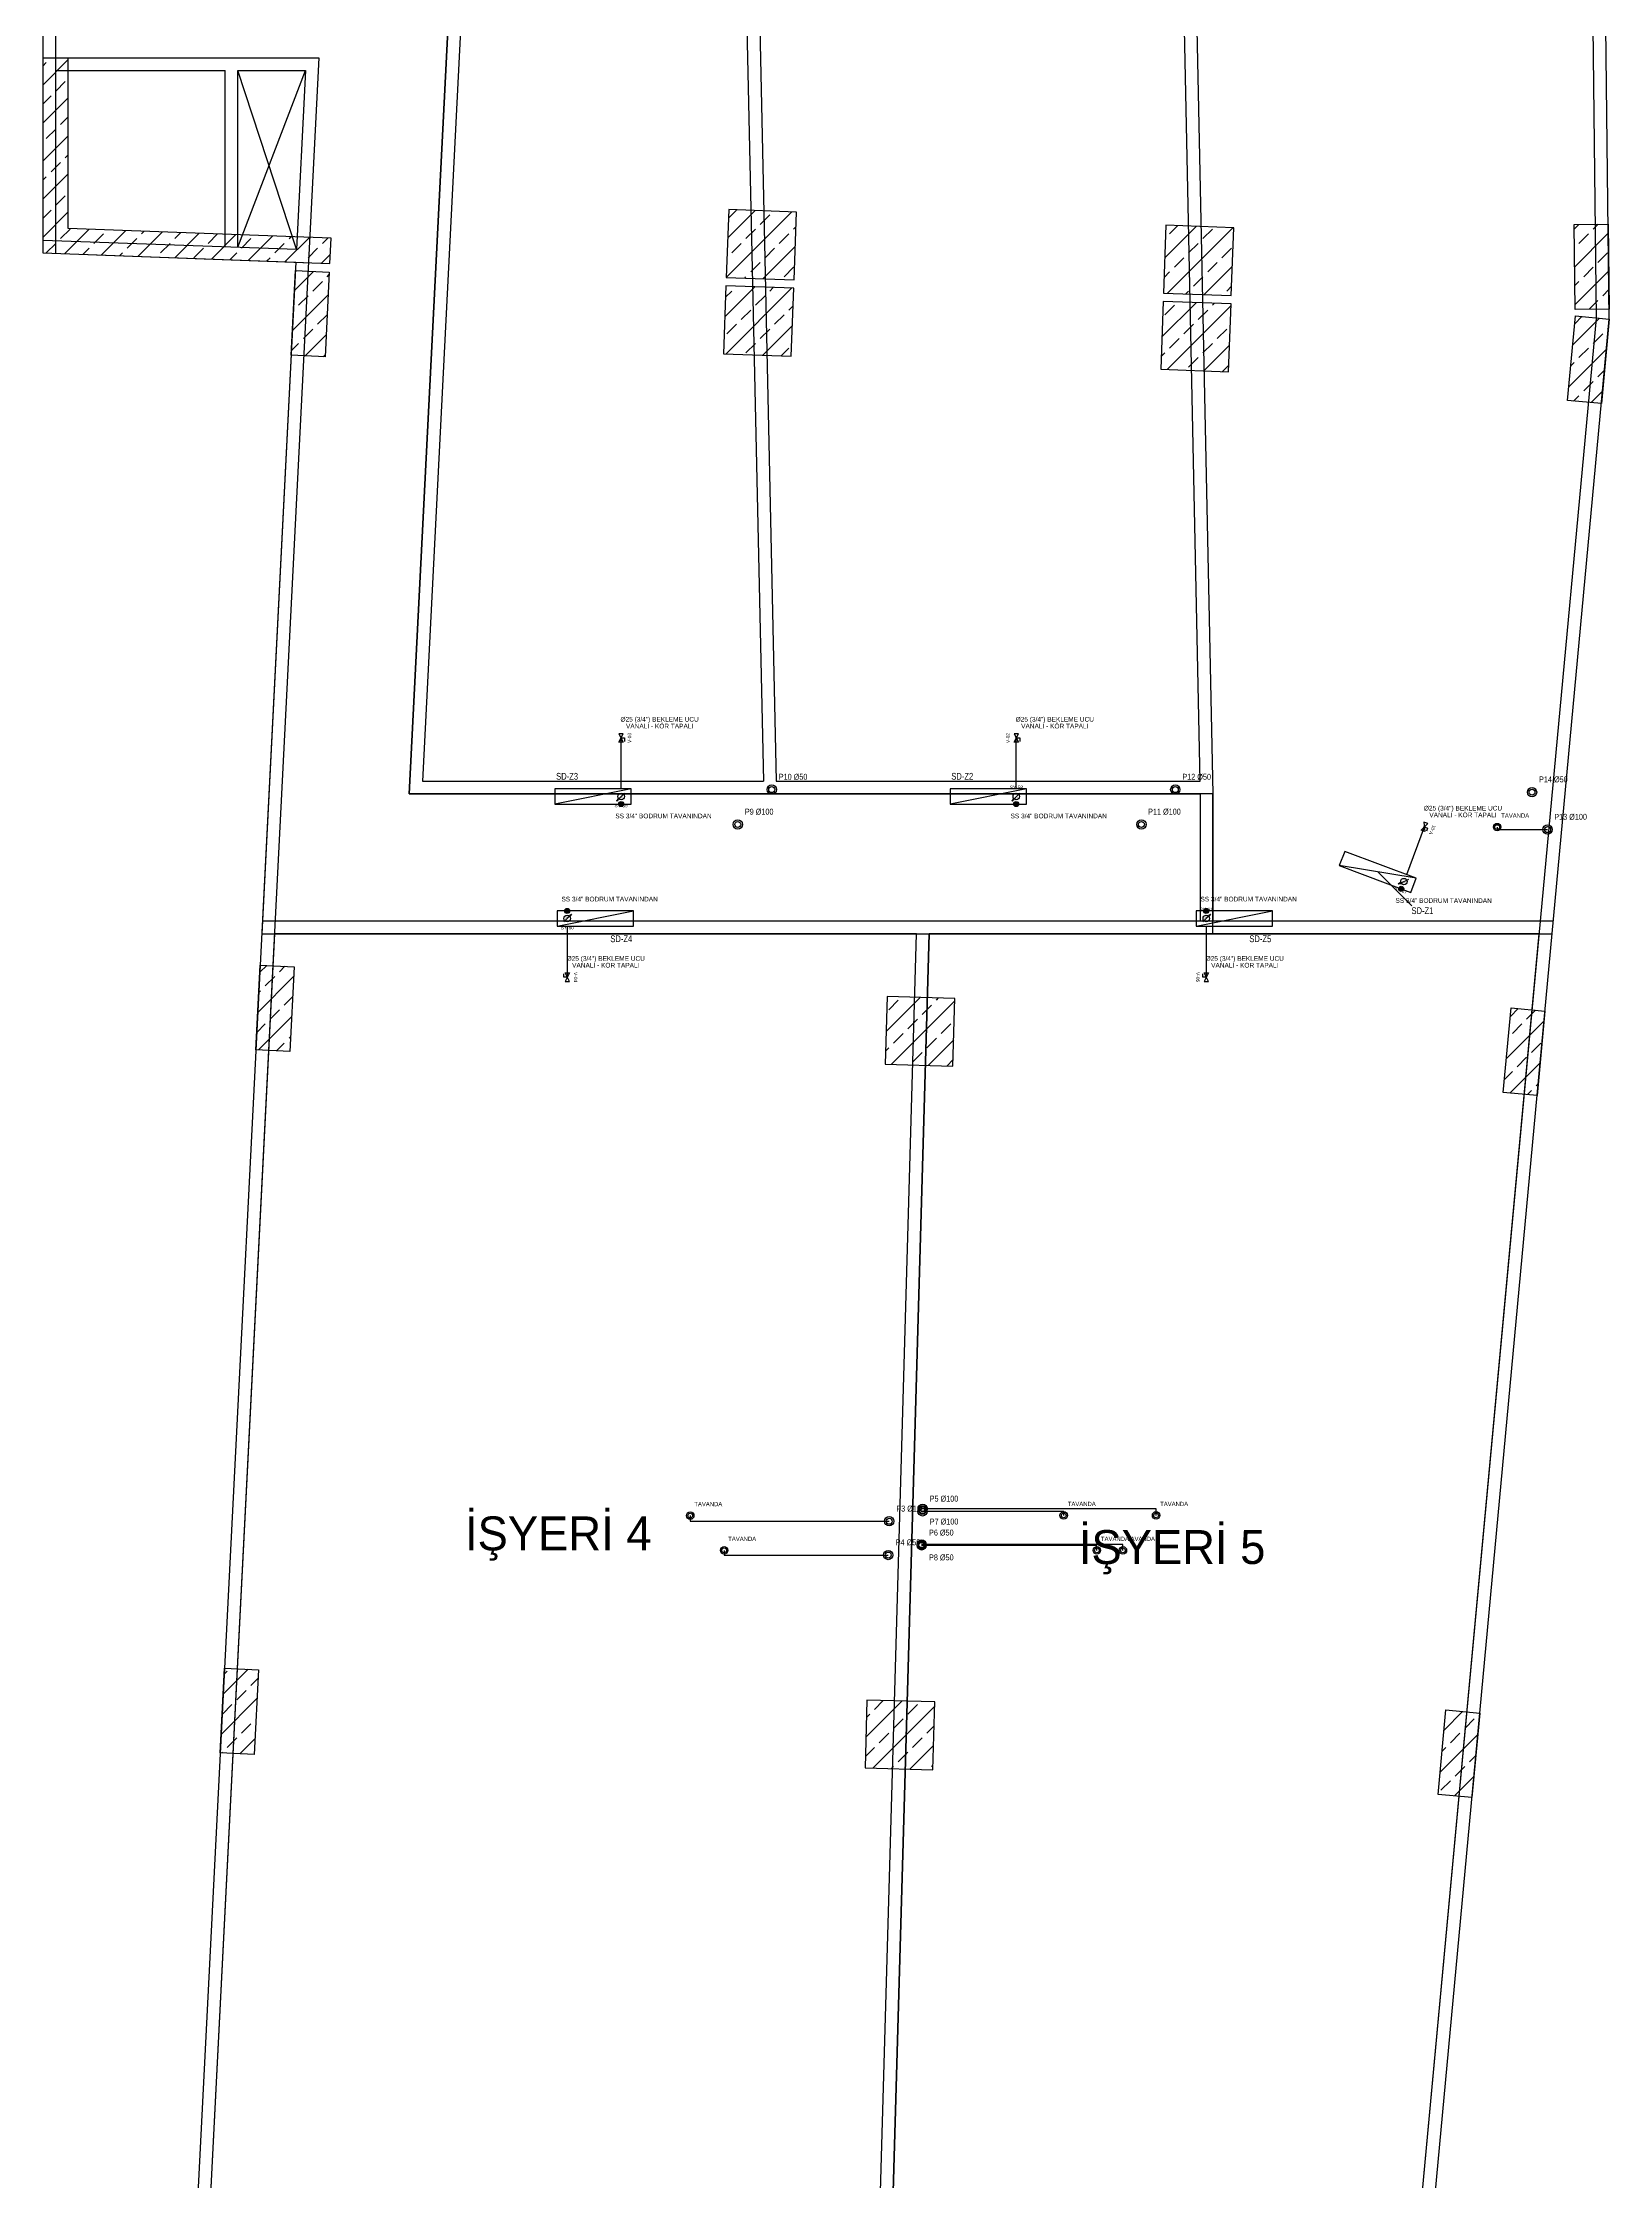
# Model space of a CAD drawing. Header units: centimetres. Extents: x 247996 to 315152, y -468471 to -440326.
# Drawn here: x 252555 to 254402, y -445356 to -442834 of the extents above; entities that cross this region are included whole.
import ezdxf
from ezdxf.enums import TextEntityAlignment as Align

# ---------------------------------------------------------------- set-up
doc = ezdxf.new("R2010")
doc.units = ezdxf.units.CM
doc.linetypes.add('0', pattern=[500, 500])
for name, color, linetype in [('SCOTT-MKDU0', 50, 'CONTINUOUS'), ('SCOTT-MTY-PISSU-BORU', 6, 'PIS'), ('SCOTT-MTY-PISSU-KOLON', 211, 'Continuous'), ('SCOTT-MTY-PISSU-KOLONNO', 211, 'Continuous'), ('SCOTT-MTY-SAYAC', 3, 'Continuous'), ('SCOTT-MTY-TES-NOT', 1, 'Continuous'), ('SCOTT-MTY-VANA', 1, 'Continuous')]:
    doc.layers.add(name, color=color, linetype=linetype)
for name, color, linetype, lineweight in [('SCOTT-MTY-PISSU-CAP', 211, 'CONTINUOUS', 30), ('SCOTT-MTY-SOGUKSU-BORU', 5, '0', 30), ('SCOTT-MTY-TEMIZSU-CAP', 101, 'CONTINUOUS', 30)]:
    doc.layers.add(name, color=color, linetype=linetype, lineweight=lineweight)
doc.styles.add('ROTAS', font='arial.ttf')
doc.styles.add('style1', font='AcadEref.ttf')
doc.linetypes.add('PIS', pattern='A,2.5,-0.09,[")",Standard,S=0.1,R=0,X=0,Y=-0.05],-0.035', length=2.625)

# ---------------------------------------------------------------- blocks, each defined once
blk = doc.blocks.new('T-DOLAP')
blk.add_line((-45, -9), (45, 9))
blk.add_lwpolyline([(-45, -9), (45, -9), (45, 9), (-45, 9)], close=True)
blk = doc.blocks.new('MTY-SU SAYACI')
at = {"layer": 'SCOTT-MTY-VANA'}
blk.add_hatch(color=256, dxfattribs=at).paths.add_polyline_path([(9.8, 9.8), (5.6, 7), (7, 5.6)])
for p, q in [((-7.3, -7.3), (6.3, 6.3)), ((5.6, 7), (9.8, 9.8)), ((7, 5.6), (5.6, 7)), ((7, 5.6), (9.8, 9.8))]:
    blk.add_line(p, q, dxfattribs=at)
blk.add_circle((0, 0), 7, dxfattribs=at)
blk.add_attdef('CAP', (-2.3, -1.2), '', height=2.5, rotation=45, dxfattribs=at)
blk = doc.blocks.new('T-KOLON-T')
blk.add_hatch(color=7).paths.add_polyline_path([(3, 0), (2.8, 1.1), (2.1, 2.1), (1.1, 2.8), (0, 3), (-1.1, 2.8), (-2.1, 2.1), (-2.8, 1.1), (-3, 0), (-2.8, -1.1), (-2.1, -2.1), (-1.1, -2.8), (0, -3), (1.1, -2.8), (2.1, -2.1), (2.8, -1.1)])
blk.add_circle((0, 0), 3)
blk = doc.blocks.new('MTY-KURESEL VANA')
at = {"layer": 'SCOTT-MTY-VANA'}
for p, q in [((0, 0), (0, 8)), ((0, 8), (8, 8))]:
    blk.add_line(p, q, dxfattribs=at)
blk.add_lwpolyline([(-10, 5), (-10, -5), (10, 5), (10, -5), (-10, 5)], dxfattribs=at)
blk.add_attdef('CAP', (-1.1, -2.7), '', height=2.5, dxfattribs=at)
blk = doc.blocks.new('T-KOLON-P')
for radius in [5.5, 3.5]:
    blk.add_circle((0, 0), radius)

msp = doc.modelspace()

# ---------------------------------------------------------------- linework, layer by layer
at = {"layer": 'SCOTT-MKDU0', "color": 8, "ltscale": 0.03}
for p, q in [((252555, -440508.2), (252555, -443082.1)), ((252555, -440508.2), (252555, -443082.1)), ((252570, -440523.2), (252570, -443082.1)), ((253335.1, -440525.9), (253404.9, -443704.8)), ((253350.1, -440525.9), (253419.9, -443704.8)), ((253853.1, -440527.6), (253919.5, -443704.8)), ((253868.1, -440527.7), (253934.8, -443719.8)), ((254387.1, -443159.5), (254357, -440529.3)), ((254402.2, -443160.1), (254371.8, -440514.4)), ((253038.5, -442702.1), (252986.9, -443719.8)), ((252986.9, -443719.8), (253038.5, -442702.1)), ((253054.3, -442687.1), (253002.7, -443704.8)), ((252585, -442852.3), (252555, -442852.3)), ((252555, -442852.3), (252555, -443082.1)), ((252555, -442884.1), (252585, -442854.1)), ((252570, -442852.1), (252880.7, -442852.1)), ((252585, -443053.1), (252585, -442852.3)), ((252880.7, -442852.1), (252747.1, -445487.2)), ((252555, -442861.7), (252559.2, -442857.5)), ((252570, -442867.1), (252770, -442867.1)), ((252570.4, -442891.2), (252581.6, -442880)), ((252770, -443074.8), (252770, -442867.1)), ((252785, -443075.3), (252785, -442867.1)), ((252785, -442867.1), (252864.9, -442867.1)), ((252785, -443075.3), (252864.9, -442867.1)), ((252854.2, -443077.8), (252785, -442867.1)), ((252864.9, -442867.1), (252854.2, -443077.8)), ((252555, -442906.6), (252564.8, -442896.8)), ((252555, -442929), (252585, -442899)), ((252576, -442930.5), (252585, -442921.5)), ((252555, -442973.9), (252585, -442943.9)), ((252559.2, -442947.3), (252570.4, -442936.1)), ((252564.8, -442986.6), (252576, -442975.4)), ((252581.6, -442969.8), (252585, -442966.4)), ((252555, -443018.8), (252585, -442988.8)), ((252555, -442996.4), (252559.2, -442992.3)), ((252555, -443041.3), (252564.8, -443031.5)), ((252570.4, -443025.9), (252581.6, -443014.7)), ((253363.9, -443031), (253361, -443110.9)), ((253361, -443110.9), (253438.3, -443033.6)), ((253362.7, -443064.3), (253394.9, -443032.1)), ((253363.5, -443041.1), (253373, -443031.5)), ((253443.8, -443033.8), (253363.9, -443031)), ((252555, -443063.7), (252585, -443033.7)), ((252576, -443065.2), (252587.2, -443054)), ((252580.7, -443083), (252609.6, -443054)), ((252895, -443064.6), (252585, -443053.1)), ((252624, -443084.6), (252652.9, -443055.6)), ((252667.3, -443086.2), (252696.2, -443057.2)), ((252671.4, -443059.6), (252674.6, -443056.4)), ((252710.6, -443087.8), (252739.5, -443058.9)), ((252710.7, -443065.2), (252717.9, -443058.1)), ((253384.2, -443065.2), (253395.5, -443054)), ((253401.1, -443048.4), (253412.3, -443037.2)), ((253440.4, -443054), (253443.2, -443051.2)), ((253440.9, -443113.8), (253443.8, -443033.8)), ((253879.4, -443049.4), (253876.6, -443129.4)), ((253878.1, -443087.8), (253915.1, -443050.7)), ((253959.4, -443052.3), (253879.4, -443049.4)), ((253881.2, -443129.5), (253958.5, -443052.3)), ((253883.8, -443059.6), (253893.4, -443049.9)), ((253923, -443065.2), (253934.3, -443054)), ((253956.5, -443132.2), (253959.4, -443052.3)), ((254360.9, -443048.6), (254400.9, -443048.2)), ((254360.9, -443053.9), (254366.2, -443048.6)), ((254362, -443148.6), (254360.9, -443048.6)), ((254361.4, -443098.3), (254401, -443058.7)), ((254383.3, -443054), (254389, -443048.3)), ((254400.9, -443048.2), (254402, -443148.2)), ((252555, -443082.1), (252853.5, -443092.8)), ((252555, -443082.1), (252893.5, -443094.6)), ((252555, -443082.1), (252853.4, -443093.1)), ((252555.6, -443067.1), (252854.2, -443077.8)), ((252559.2, -443082.1), (252570.4, -443070.8)), ((252602.3, -443083.8), (252609.7, -443076.4)), ((252615.3, -443070.8), (252626.5, -443059.6)), ((252645.6, -443085.4), (252649, -443082.1)), ((252654.6, -443076.4), (252665.8, -443065.2)), ((252693.9, -443082.1), (252705.1, -443070.8)), ((252733.2, -443087.7), (252744.4, -443076.4)), ((252750, -443070.8), (252761.2, -443059.7)), ((252753.9, -443089.4), (252782.8, -443060.5)), ((252775.5, -443090.2), (252783.7, -443082.1)), ((252789.3, -443076.4), (252800.5, -443065.2)), ((252797.2, -443091), (252826.1, -443062.1)), ((252828.6, -443082.1), (252839.8, -443070.8)), ((252840.5, -443092.6), (252869.4, -443063.7)), ((252845.4, -443065.2), (252847.8, -443062.9)), ((252867.9, -443087.7), (252879.1, -443076.4)), ((252883.8, -443094.2), (252894, -443084)), ((252884.7, -443070.8), (252891.1, -443064.5)), ((252893.5, -443094.6), (252895, -443064.6)), ((253367.4, -443082.1), (253378.6, -443070.8)), ((253404.3, -443112.5), (253442.3, -443074.5)), ((253406.7, -443087.7), (253417.9, -443076.4)), ((253423.5, -443070.8), (253434.7, -443059.6)), ((253906.2, -443082.1), (253917.4, -443070.8)), ((253945.5, -443087.7), (253956.7, -443076.4)), ((254366.4, -443070.8), (254377.7, -443059.6)), ((254388.9, -443093.3), (254400.1, -443082.1)), ((252853.5, -443092.8), (252666.5, -446781.3)), ((252853.4, -443093.1), (252813.3, -443884.8)), ((252818.8, -443091.8), (252823, -443087.7)), ((252847.9, -443202.6), (252853, -443102.7)), ((252851.8, -443126.2), (252874.2, -443103.8)), ((252853, -443102.7), (252892.9, -443104.8)), ((252862.1, -443093.4), (252862.3, -443093.3)), ((252892.9, -443104.8), (252887.9, -443204.6)), ((252890.3, -443110.1), (252892.8, -443107.6)), ((253389.8, -443104.5), (253401.1, -443093.3)), ((253429.1, -443110.1), (253440.4, -443098.9)), ((253877.2, -443111), (253883.8, -443104.5)), ((253889.4, -443098.9), (253900.6, -443087.7)), ((253924.5, -443131.1), (253957.7, -443097.9)), ((253928.7, -443104.5), (253939.9, -443093.3)), ((254361.9, -443142.7), (254401.5, -443103.1)), ((254372.1, -443110.1), (254383.3, -443098.9)), ((252849.4, -443173.5), (252891.6, -443131.3)), ((252856.6, -443143.8), (252867.9, -443132.6)), ((252873.5, -443127), (252884.7, -443115.7)), ((253360.6, -443120.9), (253357.8, -443200.9)), ((253359.3, -443157.5), (253394.7, -443122.1)), ((253360.2, -443134.2), (253367.4, -443127)), ((253440.6, -443123.8), (253360.6, -443120.9)), ((253360.7, -443201), (253438, -443123.7)), ((253361, -443110.9), (253440.9, -443113.8)), ((253382.7, -443111.7), (253384.2, -443110.1)), ((253395.5, -443143.8), (253406.7, -443132.6)), ((253412.3, -443127), (253416.3, -443122.9)), ((253437.7, -443203.7), (253440.6, -443123.8)), ((253876.6, -443129.4), (253956.5, -443132.2)), ((253902.9, -443130.3), (253906.2, -443127)), ((253911.8, -443121.3), (253923, -443110.1)), ((253951.1, -443127), (253956.9, -443121.2)), ((254361.7, -443120.5), (254366.4, -443115.7)), ((254394.5, -443132.6), (254401.8, -443125.3)), ((252850.6, -443149.8), (252851, -443149.4)), ((252879.1, -443166.2), (252890.3, -443155)), ((253378.6, -443160.6), (253389.8, -443149.4)), ((253417.9, -443166.2), (253429.1, -443155)), ((253434.7, -443149.4), (253439.8, -443144.3)), ((253876.2, -443139.4), (253873.3, -443219.3)), ((253874.7, -443180.9), (253914.9, -443140.8)), ((253956.2, -443142.2), (253876.2, -443139.4)), ((253878.1, -443155), (253889.4, -443143.8)), ((253880.9, -443219.6), (253956.1, -443144.4)), ((253917.4, -443160.6), (253928.7, -443149.4)), ((253934.3, -443143.8), (253936.5, -443141.5)), ((253953.3, -443222.2), (253956.2, -443142.2)), ((254013, -447185.5), (254387.1, -443159.5)), ((254353.1, -443256), (254362.3, -443156.4)), ((254359.2, -443190.4), (254390.5, -443159)), ((254361.5, -443165.6), (254370, -443157.1)), ((254402, -443148.2), (254362, -443148.6)), ((254362.3, -443156.4), (254402.2, -443160.1)), ((254378.6, -443148.4), (254388.9, -443138.2)), ((254401.3, -443148.2), (254402, -443147.5)), ((252862.3, -443183.1), (252873.5, -443171.9)), ((252864.3, -443203.5), (252889.2, -443178.6)), ((253361.8, -443177.5), (253373, -443166.2)), ((253401.1, -443183.1), (253412.3, -443171.9)), ((253404.1, -443202.5), (253439, -443167.6)), ((253883.8, -443194.3), (253895, -443183.1)), ((253900.6, -443177.5), (253911.8, -443166.2)), ((253939.9, -443183.1), (253951.1, -443171.9)), ((254026.3, -447205.3), (254402.2, -443160.1)), ((254383.3, -443188.7), (254394.5, -443177.5)), ((254402.2, -443160.1), (254392.9, -443259.7)), ((254400.1, -443171.9), (254401.2, -443170.8)), ((252887.9, -443204.6), (252847.9, -443202.6)), ((252848.2, -443197.1), (252856.6, -443188.7)), ((252885.7, -443204.5), (252888, -443202.2)), ((253357.8, -443200.9), (253437.7, -443203.7)), ((253384.2, -443199.9), (253395.5, -443188.7)), ((253425.8, -443203.3), (253434.7, -443194.3)), ((253873.9, -443204.2), (253878.1, -443199.9)), ((253906.2, -443216.8), (253917.4, -443205.5)), ((253923, -443199.9), (253934.3, -443188.7)), ((253924.3, -443221.1), (253954.4, -443191)), ((254354.6, -443239.9), (254398.9, -443195.6)), ((254366.4, -443205.5), (254377.7, -443194.3)), ((253873.3, -443219.3), (253953.3, -443222.2)), ((253946, -443221.9), (253953.6, -443214.3)), ((254356.9, -443215.1), (254360.8, -443211.1)), ((254372.1, -443244.8), (254383.3, -443233.6)), ((254388.9, -443228), (254396.6, -443220.3)), ((254392.9, -443259.7), (254353.1, -443256)), ((254360.2, -443256.7), (254366.4, -443250.4)), ((254380.8, -443258.6), (254394.3, -443245.1)), ((253002.7, -443704.8), (253370, -443704.8)), ((253370, -443704.8), (253404.9, -443704.8)), ((253370, -443704.8), (253404.9, -443704.8)), ((253419.9, -443704.8), (253420, -443704.8)), ((253419.9, -443704.8), (253919.5, -443704.8)), ((253919.5, -443704.8), (253919.8, -443704.8)), ((252986.9, -443719.8), (253919.8, -443719.8)), ((253934.8, -443719.8), (252986.9, -443719.8)), ((253919.8, -443719.8), (253919.8, -443869.8)), ((253934.8, -443719.8), (253934.8, -443869.8)), ((253934.8, -443884.8), (253934.8, -443719.8)), ((252828.3, -443884.8), (252747.1, -445487.2)), ((252813.3, -443884.8), (254334.8, -443884.8)), ((252813.3, -443884.8), (253934.8, -443884.8)), ((252814.1, -443869.8), (254336.2, -443869.8)), ((253585.3, -443884.8), (252828.3, -443884.8)), ((253495.3, -447024.1), (253585.3, -443884.8)), ((253495.3, -447024.1), (253585.3, -443884.8)), ((253510.2, -447028.7), (253600.3, -443884.8)), ((253600.3, -443884.8), (253510.2, -447028.7)), ((254319.7, -443884.8), (253600.3, -443884.8)), ((254013, -447185.5), (254319.7, -443884.8)), ((252806.4, -444021.7), (252811.4, -443921.8)), ((252808.6, -443977.6), (252850.8, -443935.4)), ((252811, -443930.3), (252819.1, -443922.2)), ((252811.4, -443921.8), (252851.4, -443923.8)), ((252817.4, -443946.4), (252828.6, -443935.2)), ((252834.2, -443929.6), (252840.5, -443923.3)), ((252851.4, -443923.8), (252846.3, -444023.7)), ((252809.8, -443954), (252811.7, -443952)), ((252839.8, -443968.9), (252849.6, -443959.1)), ((253550.6, -443958.8), (253548.4, -444038.8)), ((253549.5, -444000.1), (253589.6, -443959.9)), ((253630.6, -443961.1), (253550.6, -443958.8)), ((253552.6, -443974.5), (253563.8, -443963.2)), ((253555.4, -444039), (253630.5, -443963.9)), ((253608.7, -443963.2), (253611.4, -443960.6)), ((253628.3, -444041.1), (253630.6, -443961.1)), ((252807.4, -444001.3), (252817.4, -443991.3)), ((252809.3, -444021.8), (252848.4, -443982.7)), ((252823, -443985.7), (252834.2, -443974.5)), ((253575.1, -443996.9), (253586.3, -443985.7)), ((253591.9, -443980.1), (253603.1, -443968.9)), ((253614.4, -444002.5), (253625.6, -443991.3)), ((254277.2, -444072), (254286.5, -443972.4)), ((254281, -444031.9), (254325.3, -443987.6)), ((254285.6, -443982.4), (254294.8, -443973.2)), ((254286.5, -443972.4), (254326.3, -443976.1)), ((254287.9, -444002.5), (254299.1, -443991.3)), ((254304.7, -443985.7), (254315.3, -443975.1)), ((254326.3, -443976.1), (254317.1, -444075.7)), ((252830.7, -444022.9), (252839.8, -444013.8)), ((252845.4, -444008.1), (252847.2, -444006.4)), ((253558.2, -444013.8), (253569.5, -444002.5)), ((253597.5, -444019.4), (253608.7, -444008.1)), ((253599.1, -444040.2), (253629.2, -444010.1)), ((254310.3, -444025), (254321.5, -444013.8)), ((252846.3, -444023.7), (252806.4, -444021.7)), ((253548.4, -444038.8), (253628.3, -444041.1)), ((253548.8, -444023.2), (253552.6, -444019.4)), ((253580.7, -444036.2), (253591.9, -444025)), ((253620.9, -444040.9), (253628.5, -444033.2)), ((254285.1, -444072.7), (254320.7, -444037.1)), ((254293.5, -444041.8), (254304.7, -444030.6)), ((254278.7, -444056.6), (254287.9, -444047.4)), ((254315.9, -444064.3), (254318.4, -444061.8)), ((254317.1, -444075.7), (254277.2, -444072)), ((254305.6, -444074.6), (254310.3, -444069.9)), ((252764.3, -444850.7), (252769.4, -444750.8)), ((252767.8, -444781.7), (252797.3, -444752.2)), ((252769, -444758), (252772.5, -444754.6)), ((252769.4, -444750.8), (252809.3, -444752.8)), ((252800.5, -444771.5), (252808.8, -444763.2)), ((252809.3, -444752.8), (252804.3, -444852.7)), ((252765.4, -444829), (252807.6, -444786.8)), ((252766.8, -444805.1), (252778.1, -444793.9)), ((252783.7, -444788.3), (252794.9, -444777.1)), ((253526.9, -444788.5), (253524.6, -444868.5)), ((253525.6, -444832.1), (253568.1, -444789.7)), ((253606.8, -444790.8), (253526.9, -444788.5)), ((253533.9, -444868.7), (253606.7, -444796)), ((253535.8, -444799.5), (253546.2, -444789.1)), ((253575.1, -444805.1), (253586.3, -444793.9)), ((253604.6, -444870.8), (253606.8, -444790.8)), ((252789.3, -444827.6), (252800.5, -444816.4)), ((252806.1, -444810.8), (252806.4, -444810.5)), ((253526.3, -444809), (253530.2, -444805.1)), ((253558.2, -444822), (253569.5, -444810.8)), ((253597.5, -444827.6), (253606, -444819.1)), ((254200.3, -444899.7), (254209.6, -444800.2)), ((254207.4, -444823.9), (254229.3, -444802)), ((254209.6, -444800.2), (254249.4, -444803.9)), ((254231.7, -444822), (254243, -444810.8)), ((254249.4, -444803.9), (254240.2, -444903.4)), ((254248.6, -444805.1), (254249.4, -444804.4)), ((252772.5, -444844.4), (252783.7, -444833.2)), ((252787.5, -444851.9), (252805.2, -444834.1)), ((253525, -444855.2), (253535.8, -444844.4)), ((253541.4, -444838.8), (253552.6, -444827.6)), ((253577.6, -444870), (253605.4, -444842.2)), ((253580.7, -444844.4), (253591.9, -444833.2)), ((254202.8, -444873.4), (254247.1, -444829.1)), ((254205.1, -444848.6), (254209.3, -444844.4)), ((254214.9, -444838.8), (254226.1, -444827.6)), ((252804.3, -444852.7), (252764.3, -444850.7)), ((252766.1, -444850.8), (252766.8, -444850)), ((253524.6, -444868.5), (253604.6, -444870.8)), ((253555.7, -444869.4), (253558.2, -444866.9)), ((253563.8, -444861.3), (253575.1, -444850)), ((253603.1, -444866.9), (253604.7, -444865.3)), ((254220.5, -444878.1), (254231.7, -444866.9)), ((254237.4, -444861.3), (254244.8, -444853.9)), ((254240.2, -444903.4), (254200.3, -444899.7)), ((254203.7, -444894.9), (254214.9, -444883.7)), ((254219.6, -444901.5), (254242.5, -444878.6))]:
    msp.add_line(p, q, dxfattribs=at)
at = {"layer": 'SCOTT-MTY-PISSU-BORU'}
for points in [[(254270, -443759.1), (254270, -443762.1), (254329.5, -443762.1)], [(253318.5, -444571), (253318.5, -444577.7), (253553.1, -444577.7)], [(253758.9, -444570.8), (253758.9, -444566), (253592.5, -444566)], [(253867.8, -444570.8), (253867.8, -444562.9), (253592.6, -444562.9)], [(253358.5, -444612), (253358.5, -444617.5), (253552, -444617.5)], [(253828.7, -444612), (253828.7, -444605.2), (253591.4, -444605.2)], [(253798, -444612), (253798, -444606.1), (253591.4, -444606.1)]]:
    msp.add_lwpolyline(points, dxfattribs=at)
at = {"layer": 'SCOTT-MTY-SAYAC'}
msp.add_line((254129.2, -443811.9), (254169.2, -443851.9), dxfattribs=at)
at = {"layer": 'SCOTT-MTY-SOGUKSU-BORU'}
for points in [[(253237, -443714), (253237, -443654)], [(253703, -443714), (253703, -443654)], [(254163.3, -443815), (254184.3, -443758.8)], [(253173.5, -443876), (253173.5, -443936)], [(253927, -443876), (253927, -443936)]]:
    msp.add_lwpolyline(points, dxfattribs=at)

# ---------------------------------------------------------------- block references
at = {"layer": 'SCOTT-MTY-PISSU-KOLON'}
for p in [(253414.6, -443714.9), (253890.5, -443714.9), (254311.1, -443718), (253374.6, -443756), (253850.5, -443756), (254329.5, -443762.1), (253592.5, -444566), (253592.6, -444562.9), (253553.1, -444577.7), (253552, -444617.5), (253591.4, -444605.2), (253591.4, -444606.1)]:
    msp.add_blockref('T-KOLON-P', p, dxfattribs=at)
at = {"layer": 'SCOTT-MTY-PISSU-KOLON', "xscale": 0.8, "yscale": 0.8}
for p in [(254270, -443759.1), (253318.5, -444571), (253758.9, -444570.8), (253867.8, -444570.8), (253358.5, -444612), (253798, -444612), (253828.7, -444612)]:
    msp.add_blockref('T-KOLON-P', p, dxfattribs=at)
at = {"layer": 'SCOTT-MTY-SAYAC'}
for p, rotation in [((253204, -443723), 180), ((253670, -443723), 180), ((254129.2, -443811.9), 159.4909442008655)]:
    msp.add_blockref('T-DOLAP', p, dxfattribs=dict(at, rotation=rotation))
ref = msp.add_blockref('MTY-SU SAYACI', (253237, -443723), dxfattribs=dict(at, xscale=0.55, yscale=0.55, rotation=180))
ref.add_attrib('CAP', 'DN20', (253238.3, -443722.4), dxfattribs={"height": 1.38, "rotation": 225})
ref = msp.add_blockref('MTY-SU SAYACI', (253703, -443723), dxfattribs=dict(at, xscale=0.55, yscale=0.55, rotation=180))
ref.add_attrib('CAP', 'DN20', (253704.3, -443722.4), dxfattribs={"height": 1.38, "rotation": 225})
ref = msp.add_blockref('MTY-SU SAYACI', (254160.1, -443823.4), dxfattribs=dict(at, xscale=0.55, yscale=0.55, rotation=159.4909442008655))
ref.add_attrib('CAP', 'DN20', (254161.5, -443823.3), dxfattribs={"height": 1.38, "rotation": 204.4909})
for p in [(253206.5, -443867), (253960, -443867)]:
    msp.add_blockref('T-DOLAP', p, dxfattribs=at)
ref = msp.add_blockref('MTY-SU SAYACI', (253173.5, -443867), dxfattribs=dict(at, xscale=0.55, yscale=0.55))
ref.add_attrib('CAP', 'DN20', (253172.2, -443867.6), dxfattribs={"height": 1.38, "rotation": 45})
ref = msp.add_blockref('MTY-SU SAYACI', (253927, -443867), dxfattribs=dict(at, xscale=0.55, yscale=0.55))
ref.add_attrib('CAP', 'DN20', (253925.7, -443867.6), dxfattribs={"height": 1.38, "rotation": 45})
at = {"layer": 'SCOTT-MTY-SOGUKSU-BORU'}
for p in [(253237, -443732), (253703, -443732), (254156.9, -443831.9), (253173.5, -443858), (253927, -443858)]:
    msp.add_blockref('T-KOLON-T', p, dxfattribs=at)
at = {"layer": 'SCOTT-MTY-VANA', "xscale": 0.5, "yscale": 0.5}
for p, rotation in [((253237, -443654), 270), ((253703, -443654), 270), ((254184.3, -443758.8), 249.4909442008655), ((253173.5, -443936), 90), ((253927, -443936), 90)]:
    msp.add_blockref('MTY-KURESEL VANA', p, dxfattribs=dict(at, rotation=rotation)).add_auto_attribs({'CAP': 'DN20'})

# ---------------------------------------------------------------- texts
at = {"layer": 'SCOTT-MKDU0', "color": 8, "ltscale": 0.03, "style": 'style1'}
for s, p in [('İŞYERİ 4', (253052.9, -444612)), ('İŞYERİ 5', (253776.7, -444628.1))]:
    msp.add_text(s, height=40, dxfattribs=at).set_placement(p)
at = {"layer": 'SCOTT-MTY-PISSU-CAP', "style": 'ROTAS', "width": 0.8}
for p in [(254291.3, -443745.5), (253339.8, -444557.4), (253780.2, -444557.2), (253889.1, -444557.2), (253379.8, -444598.4), (253819.3, -444598.4), (253850, -444598.4)]:
    msp.add_text('TAVANDA', height=5, dxfattribs=at).set_placement(p, align=Align.MIDDLE_CENTER)
at = {"layer": 'SCOTT-MTY-PISSU-KOLONNO', "style": 'ROTAS', "width": 0.8}
for s, p in [('P10 Ø50', (253439.8, -443699.8)), ('P12 Ø50', (253915.7, -443699.8)), ('P14 Ø50', (254336.3, -443702.9)), ('P9 Ø100', (253399.8, -443740.9)), ('P11 Ø100', (253877.7, -443740.9)), ('P13 Ø100', (254356.6, -443747)), ('P3 Ø100', (253578.4, -444562.7)), ('P5 Ø100', (253617.7, -444551)), ('P6 Ø50', (253614.6, -444591)), ('P7 Ø100', (253617.8, -444578)), ('P4 Ø50', (253575.3, -444602.5)), ('P8 Ø50', (253614.6, -444620.3))]:
    msp.add_text(s, height=7, dxfattribs=at).set_placement(p, align=Align.MIDDLE_CENTER)
at = {"layer": 'SCOTT-MTY-SAYAC', "style": 'ROTAS', "width": 0.8}
for s, p in [('SD-Z3', (253173.3, -443699.2)), ('SD-Z2', (253639.3, -443699.2)), ('SD-Z1', (254181.9, -443857.7)), ('SD-Z4', (253237.2, -443890.8)), ('SD-Z5', (253990.7, -443890.8))]:
    msp.add_text(s, height=8, dxfattribs=at).set_placement(p, align=Align.MIDDLE_CENTER)
at = {"layer": 'SCOTT-MTY-TEMIZSU-CAP', "style": 'ROTAS', "width": 0.8}
for p in [(253287, -443746), (253753, -443746), (253223.5, -443844), (253977, -443844), (254206.9, -443845.8)]:
    msp.add_text('SS 3/4" BODRUM TAVANINDAN', height=5.5, dxfattribs=at).set_placement(p, align=Align.MIDDLE_CENTER)
at = {"layer": 'SCOTT-MTY-TES-NOT', "style": 'ROTAS', "width": 0.8}
for s, p in [('Ø25 (3/4") BEKLEME UCU', (253282.4, -443632)), ('VANALI - KÖR TAPALI', (253282.4, -443640)), ('Ø25 (3/4") BEKLEME UCU', (253748.4, -443632)), ('VANALI - KÖR TAPALI', (253748.4, -443640)), ('Ø25 (3/4") BEKLEME UCU', (254229.7, -443736.8)), ('VANALI - KÖR TAPALI', (254229.7, -443744.8)), ('Ø25 (3/4") BEKLEME UCU', (253218.9, -443914)), ('Ø25 (3/4") BEKLEME UCU', (253972.4, -443914)), ('VANALI - KÖR TAPALI', (253218.9, -443922)), ('VANALI - KÖR TAPALI', (253972.4, -443922))]:
    msp.add_text(s, height=5.5, dxfattribs=at).set_placement(p, align=Align.MIDDLE_CENTER)
at = {"layer": 'SCOTT-MTY-VANA', "style": 'ROTAS', "width": 0.8}
for s, rotation, p in [('V-03', 90, (253246.9, -443654)), ('V-02', 90, (253693.1, -443654)), ('V-01', 69.4909, (254193.5, -443762.3)), ('SY-57', -20.5091, (254156.4, -443833.4)), ('V-04', -90, (253183.4, -443936)), ('V-05', -90, (253917.1, -443936))]:
    msp.add_text(s, height=4, rotation=rotation, dxfattribs=at).set_placement(p, align=Align.MIDDLE_CENTER)
for s, p in [('SY-58', (253703, -443712.3)), ('SY-59', (253237, -443733.7)), ('SY-61', (253927, -443856.3)), ('SY-60', (253173.5, -443877.7))]:
    msp.add_text(s, height=4, dxfattribs=at).set_placement(p, align=Align.MIDDLE_CENTER)

doc.saveas('drawing.dxf')
